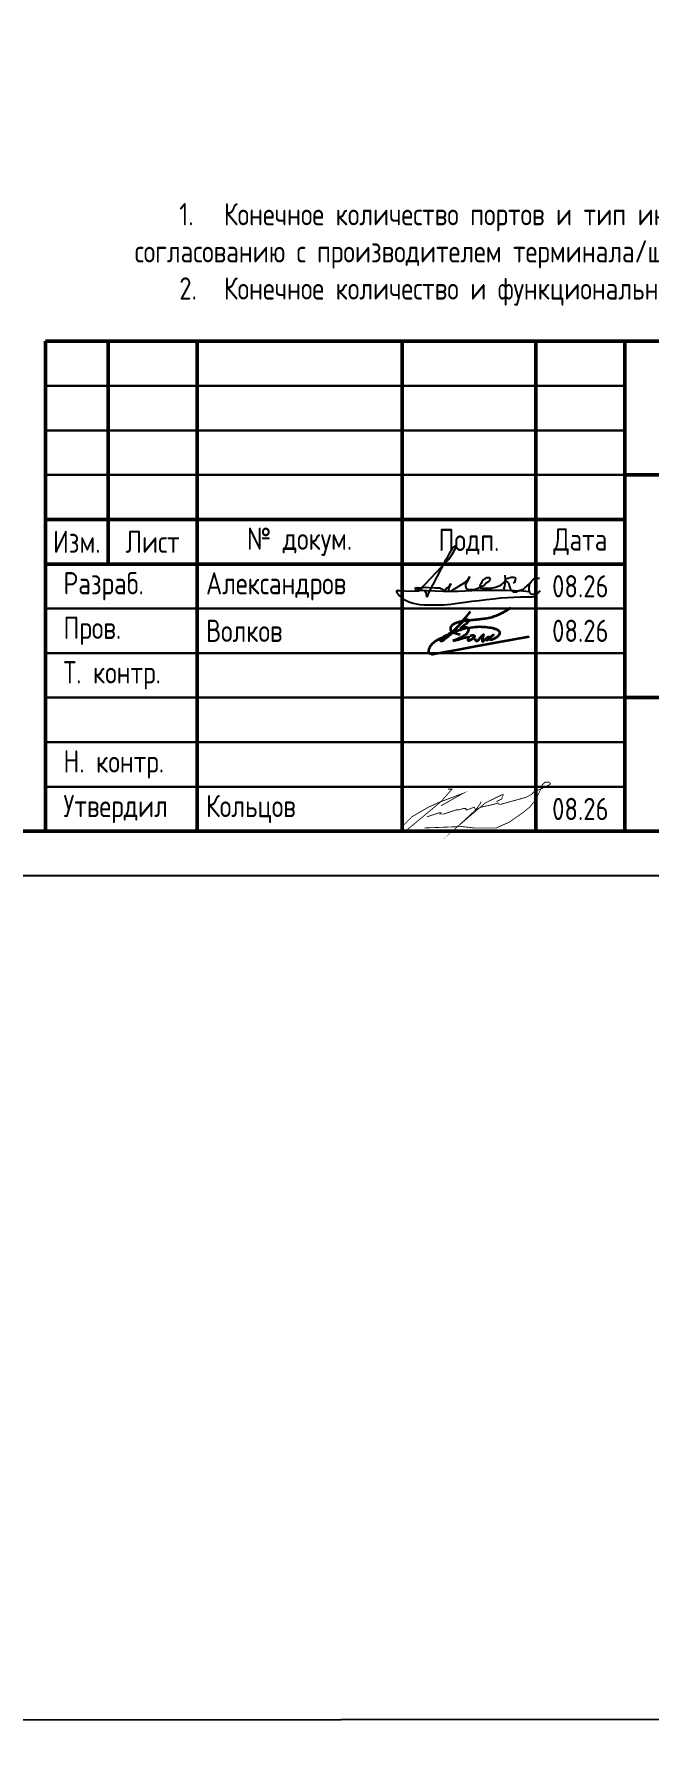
# Model space of a CAD drawing. Header units: millimetres. Extents: x -1043 to 5194, y -96 to 618.
# Drawn here: x 228.7 to 297.6, y -96 to 94.5 of the extents above; entities that cross this region are included whole.
import ezdxf

# ---------------------------------------------------------------- set-up
doc = ezdxf.new("R2010")
doc.units = ezdxf.units.MM
doc.layers.add('Подписи', color=7, linetype='Continuous')
doc.styles.add('Gost_type_A', font='GOST_A.TTF')

# ---------------------------------------------------------------- blocks, each defined once
blk = doc.blocks.new('Формат_А3')
blk.add_lwpolyline([(-420, 297), (0, 297), (0, 0), (-420, 0)], close=True)
at = {"lineweight": 50}
blk.add_lwpolyline([(-400, 292), (-5, 292), (-5, 5), (-400, 5)], close=True, dxfattribs=at)
blk = doc.blocks.new('Штамп большой нижний')
at = {"lineweight": 50}
for points in [[(-185, 55), (-178, 55), (-178, 35), (-185, 35)], [(-178, 55), (-168, 55), (-168, 35), (-178, 35)], [(-168, 55), (-145, 55), (-145, 35), (-168, 35)], [(-145, 55), (-130, 55), (-130, 35), (-145, 35)], [(-130, 55), (-120, 55), (-120, 35), (-130, 35)], [(-120, 55), (0, 55), (0, 40), (-120, 40)], [(-120, 40), (-50, 40), (-50, 15), (-120, 15)], [(-185, 35), (-178, 35), (-178, 30), (-185, 30)], [(-178, 35), (-168, 35), (-168, 30), (-178, 30)], [(-168, 35), (-145, 35), (-145, 30), (-168, 30)], [(-145, 35), (-130, 35), (-130, 30), (-145, 30)], [(-130, 35), (-120, 35), (-120, 30), (-130, 30)], [(-185, 30), (-168, 30), (-168, 0), (-185, 0)], [(-168, 30), (-145, 30), (-145, 0), (-168, 0)], [(-145, 30), (-130, 30), (-130, 0), (-145, 0)], [(-130, 30), (-120, 30), (-120, 0), (-130, 0)], [(-120, 15), (-50, 15), (-50, 0), (-120, 0)]]:
    blk.add_lwpolyline(points, close=True, dxfattribs=at)
for points in [[(-185, 55), (-178, 55), (-178, 50), (-185, 50)], [(-178, 55), (-168, 55), (-168, 50), (-178, 50)], [(-168, 55), (-145, 55), (-145, 50), (-168, 50)], [(-145, 55), (-130, 55), (-130, 50), (-145, 50)], [(-130, 55), (-120, 55), (-120, 50), (-130, 50)], [(-185, 50), (-178, 50), (-178, 45), (-185, 45)], [(-178, 50), (-168, 50), (-168, 45), (-178, 45)], [(-168, 50), (-145, 50), (-145, 45), (-168, 45)], [(-145, 50), (-130, 50), (-130, 45), (-145, 45)], [(-130, 50), (-120, 50), (-120, 45), (-130, 45)], [(-185, 45), (-178, 45), (-178, 40), (-185, 40)], [(-178, 45), (-168, 45), (-168, 40), (-178, 40)], [(-168, 45), (-145, 45), (-145, 40), (-168, 40)], [(-145, 45), (-130, 45), (-130, 40), (-145, 40)], [(-130, 45), (-120, 45), (-120, 40), (-130, 40)], [(-185, 40), (-178, 40), (-178, 35), (-185, 35)], [(-178, 40), (-168, 40), (-168, 35), (-178, 35)], [(-168, 40), (-145, 40), (-145, 35), (-168, 35)], [(-145, 40), (-130, 40), (-130, 35), (-145, 35)], [(-130, 40), (-120, 40), (-120, 35), (-130, 35)], [(-185, 30), (-168, 30), (-168, 25), (-185, 25)], [(-168, 30), (-145, 30), (-145, 25), (-168, 25)], [(-145, 30), (-130, 30), (-130, 25), (-145, 25)], [(-130, 30), (-120, 30), (-120, 25), (-130, 25)], [(-185, 25), (-168, 25), (-168, 20), (-185, 20)], [(-168, 25), (-145, 25), (-145, 20), (-168, 20)], [(-145, 25), (-130, 25), (-130, 20), (-145, 20)], [(-130, 25), (-120, 25), (-120, 20), (-130, 20)], [(-185, 20), (-168, 20), (-168, 15), (-185, 15)], [(-168, 20), (-145, 20), (-145, 15), (-168, 15)], [(-145, 20), (-130, 20), (-130, 15), (-145, 15)], [(-130, 20), (-120, 20), (-120, 15), (-130, 15)], [(-185, 15), (-168, 15), (-168, 10), (-185, 10)], [(-168, 15), (-145, 15), (-145, 10), (-168, 10)], [(-145, 15), (-130, 15), (-130, 10), (-145, 10)], [(-130, 15), (-120, 15), (-120, 10), (-130, 10)], [(-185, 10), (-168, 10), (-168, 5), (-185, 5)], [(-168, 10), (-145, 10), (-145, 5), (-168, 5)], [(-145, 10), (-130, 10), (-130, 5), (-145, 5)], [(-130, 10), (-120, 10), (-120, 5), (-130, 5)], [(-185, 5), (-168, 5), (-168, 0), (-185, 0)], [(-168, 5), (-145, 5), (-145, 0), (-168, 0)], [(-145, 5), (-130, 5), (-130, 0), (-145, 0)], [(-130, 5), (-120, 5), (-120, 0), (-130, 0)]]:
    blk.add_lwpolyline(points, close=True)
at = {"char_height": 2.5, "style": 'Gost_type_A'}
for s, insert, width, attachment_point in [('Изм.', (-181.5, 32.5), 7, 5), ('Лист', (-173, 32.5), 10, 5), ('№ докум.', (-156.5, 32.5), 23, 5), ('Подп.', (-137.5, 32.5), 15, 5), ('Дата', (-125, 32.5), 10, 5), ('\\pxl0.8;Разраб.', (-185, 27.5), 17, 4), ('\\pxl0.8;Пров.', (-185, 22.5), 17, 4), ('\\pxl0.8;Т. контр.', (-185, 17.5), 17, 4), ('\\pxl0.8;Н. контр.', (-185, 7.5), 17, 4), ('\\pxl0.8;Утвердил', (-185, 2.5), 17, 4)]:
    blk.add_mtext(s, dxfattribs=dict(at, insert=insert, width=width, attachment_point=attachment_point))
blk = doc.blocks.new('Сотрудник 7_1')
at = {"lineweight": 35}
for points in [[(5.51, 4.62), (4.98, 3.97), (4.54, 3.43), (4.18, 3.01), (3.9, 2.68), (3.67, 2.43), (3.49, 2.24), (3.34, 2.09), (3.21, 1.97), (3.08, 1.86), (2.97, 1.76), (2.86, 1.67), (2.76, 1.6), (2.67, 1.53), (2.59, 1.47), (2.52, 1.42), (2.45, 1.38), (2.4, 1.35), (2.35, 1.33), (2.31, 1.31), (2.28, 1.3), (2.25, 1.3), (2.23, 1.3), (2.21, 1.31), (2.2, 1.31), (2.19, 1.33), (2.18, 1.34), (2.18, 1.36), (2.18, 1.38), (2.18, 1.4), (2.19, 1.42), (2.2, 1.45), (2.22, 1.48), (2.25, 1.51), (2.28, 1.55), (2.32, 1.59), (2.36, 1.63), (2.42, 1.67), (2.49, 1.72), (2.56, 1.78), (2.65, 1.84), (2.75, 1.9), (2.87, 1.97), (2.99, 2.04), (3.12, 2.12), (3.25, 2.21), (3.39, 2.3), (3.53, 2.41), (3.67, 2.52), (3.81, 2.64), (3.94, 2.77), (4.07, 2.9), (4.2, 3.03), (4.32, 3.15), (4.44, 3.27), (4.55, 3.37), (4.65, 3.46), (4.74, 3.54), (4.82, 3.6), (4.9, 3.64), (4.97, 3.68), (5.03, 3.7), (5.08, 3.72), (5.13, 3.73), (5.17, 3.73), (5.21, 3.73), (5.24, 3.73), (5.26, 3.73), (5.28, 3.72), (5.3, 3.71), (5.31, 3.7), (5.32, 3.68), (5.33, 3.66), (5.33, 3.64), (5.32, 3.61), (5.32, 3.58), (5.3, 3.54), (5.28, 3.5), (5.25, 3.46), (5.21, 3.41), (5.16, 3.36), (5.1, 3.3), (5.03, 3.23), (4.96, 3.17), (4.88, 3.1), (4.8, 3.04), (4.72, 2.98), (4.65, 2.92), (4.59, 2.87), (4.53, 2.83), (4.49, 2.8), (4.46, 2.77), (4.43, 2.76), (4.42, 2.75), (4.42, 2.74), (4.43, 2.75), (4.45, 2.75), (4.49, 2.76), (4.53, 2.78), (4.58, 2.8), (4.64, 2.82), (4.7, 2.84), (4.76, 2.85), (4.83, 2.86), (4.89, 2.87), (4.95, 2.88), (5.01, 2.87), (5.06, 2.87), (5.11, 2.85), (5.15, 2.84), (5.19, 2.81), (5.22, 2.78), (5.25, 2.75), (5.27, 2.72), (5.29, 2.68), (5.3, 2.63), (5.3, 2.59), (5.3, 2.54), (5.29, 2.49), (5.27, 2.44), (5.26, 2.38), (5.23, 2.33), (5.2, 2.28), (5.17, 2.22), (5.12, 2.17), (5.07, 2.11), (5, 2.05), (4.92, 1.99), (4.83, 1.93), (4.73, 1.86), (4.6, 1.79), (4.47, 1.72), (4.31, 1.65), (4.15, 1.57), (3.96, 1.49), (3.76, 1.41), (3.54, 1.32)], [(4.39, 2), (4.09, 2.07), (3.85, 2.15), (3.67, 2.21), (3.55, 2.27), (3.46, 2.33), (3.4, 2.39), (3.37, 2.44), (3.35, 2.5), (3.33, 2.55), (3.32, 2.61), (3.31, 2.66), (3.31, 2.72), (3.31, 2.77), (3.32, 2.83), (3.34, 2.89), (3.36, 2.94), (3.39, 2.99), (3.43, 3.05), (3.48, 3.1), (3.54, 3.15), (3.6, 3.2), (3.67, 3.24), (3.74, 3.29), (3.82, 3.33), (3.91, 3.37), (4.01, 3.4), (4.11, 3.44), (4.22, 3.47), (4.34, 3.5), (4.47, 3.53), (4.62, 3.56), (4.77, 3.58), (4.93, 3.61), (5.11, 3.63), (5.29, 3.65), (5.48, 3.67), (5.67, 3.69), (5.85, 3.71), (6.04, 3.72), (6.21, 3.74), (6.38, 3.76), (6.55, 3.77), (6.71, 3.79), (6.86, 3.81), (7.02, 3.83), (7.19, 3.86), (7.36, 3.89), (7.54, 3.92), (7.74, 3.96), (7.95, 4.01), (8.19, 4.09), (8.47, 4.19), (8.78, 4.33), (9.15, 4.51), (9.57, 4.74), (10.05, 5.03)], [(6.04, 1.58), (6.05, 1.53), (6.06, 1.49), (6.06, 1.46), (6.07, 1.43), (6.09, 1.4), (6.1, 1.38), (6.12, 1.36), (6.14, 1.35), (6.16, 1.33), (6.19, 1.33), (6.22, 1.33), (6.25, 1.33), (6.28, 1.33), (6.31, 1.34), (6.34, 1.36), (6.37, 1.38), (6.4, 1.4), (6.43, 1.43), (6.46, 1.46), (6.49, 1.5), (6.52, 1.53), (6.55, 1.57), (6.58, 1.62), (6.62, 1.66), (6.65, 1.71), (6.69, 1.75), (6.73, 1.8), (6.78, 1.84), (6.82, 1.88), (6.85, 1.92), (6.89, 1.95), (6.92, 1.98), (6.95, 2.01), (6.97, 2.03), (6.98, 2.05), (7, 2.06), (7, 2.06), (7.01, 2.06), (7.01, 2.05), (7, 2.03), (7, 2), (6.99, 1.96), (6.97, 1.93), (6.96, 1.88), (6.94, 1.83), (6.93, 1.79), (6.91, 1.74), (6.9, 1.69), (6.89, 1.64), (6.88, 1.6), (6.87, 1.56), (6.86, 1.53), (6.85, 1.49), (6.84, 1.46), (6.84, 1.43), (6.84, 1.41), (6.84, 1.38), (6.84, 1.36), (6.84, 1.35), (6.84, 1.33), (6.84, 1.32), (6.85, 1.31), (6.86, 1.3), (6.86, 1.29), (6.87, 1.29), (6.88, 1.28), (6.89, 1.28), (6.9, 1.27), (6.91, 1.27), (6.92, 1.27), (6.93, 1.28), (6.95, 1.28), (6.96, 1.29), (6.97, 1.29), (6.98, 1.3), (7, 1.32), (7.03, 1.34), (7.06, 1.37), (7.1, 1.41), (7.15, 1.45), (7.21, 1.5), (7.27, 1.56), (7.34, 1.62), (7.41, 1.68), (7.48, 1.73), (7.54, 1.77), (7.58, 1.79), (7.6, 1.79), (7.61, 1.77), (7.59, 1.72), (7.57, 1.67), (7.54, 1.61), (7.5, 1.54), (7.46, 1.48), (7.43, 1.43), (7.41, 1.4), (7.4, 1.38), (7.41, 1.38), (7.42, 1.4), (7.45, 1.43), (7.49, 1.48), (7.54, 1.53), (7.6, 1.59), (7.66, 1.66), (7.73, 1.72), (7.81, 1.79), (7.88, 1.85), (7.95, 1.9), (8.01, 1.95), (8.06, 1.99), (8.09, 2.01), (8.11, 2.02), (8.1, 2.02), (8.07, 1.99), (8.03, 1.96), (7.98, 1.91), (7.92, 1.86), (7.87, 1.81), (7.81, 1.76), (7.76, 1.71), (7.73, 1.67), (7.7, 1.64), (7.68, 1.61), (7.67, 1.58), (7.67, 1.56), (7.67, 1.54), (7.68, 1.53), (7.7, 1.51), (7.71, 1.5), (7.73, 1.49), (7.75, 1.48), (7.77, 1.48), (7.8, 1.47), (7.83, 1.47), (7.87, 1.48), (7.91, 1.48), (7.96, 1.5), (8.01, 1.51), (8.07, 1.53), (8.13, 1.55), (8.19, 1.58), (8.26, 1.62), (8.33, 1.66), (8.4, 1.71), (8.48, 1.76), (8.55, 1.82), (8.63, 1.89), (8.69, 1.95), (8.75, 2.02), (8.79, 2.1), (8.82, 2.17), (8.83, 2.24), (8.81, 2.31), (8.78, 2.37), (8.72, 2.44), (8.65, 2.5), (8.56, 2.56), (8.44, 2.61), (8.31, 2.66), (8.17, 2.71), (8, 2.75), (7.83, 2.78), (7.64, 2.81), (7.44, 2.84), (7.22, 2.86), (7, 2.88), (6.77, 2.88), (6.53, 2.89), (6.29, 2.88), (6.04, 2.87), (5.79, 2.84), (5.52, 2.81), (5.25, 2.77), (4.97, 2.71), (4.68, 2.64), (4.38, 2.55), (4.06, 2.44), (3.74, 2.32), (3.42, 2.2), (3.11, 2.06), (2.8, 1.92), (2.51, 1.78), (2.25, 1.65), (2.01, 1.52), (1.8, 1.4), (1.62, 1.29), (1.47, 1.18), (1.35, 1.09), (1.24, 0.99), (1.15, 0.91), (1.08, 0.82), (1.02, 0.74), (0.97, 0.65), (0.93, 0.57), (0.89, 0.49), (0.86, 0.41), (0.84, 0.34), (0.83, 0.27), (0.82, 0.21), (0.82, 0.15), (0.83, 0.11), (0.84, 0.07), (0.85, 0.04), (0.87, 0.01), (0.89, -0.01), (0.91, -0.03), (0.94, -0.05), (0.97, -0.07), (1, -0.08), (1.03, -0.1), (1.07, -0.11), (1.1, -0.12), (1.13, -0.13), (1.17, -0.14), (1.2, -0.15), (1.24, -0.15), (1.29, -0.15), (1.47, -0.12), (1.9, -0.04), (2.7, 0.1), (3.99, 0.34), (5.91, 0.69), (8.58, 1.18), (12.12, 1.82)], [(3.54, 1.32), (4.17, 1.5), (4.63, 1.63), (4.96, 1.71), (5.17, 1.76), (5.28, 1.77), (5.33, 1.76), (5.34, 1.73), (5.32, 1.7), (5.3, 1.66), (5.28, 1.62), (5.27, 1.58), (5.26, 1.55), (5.25, 1.51), (5.24, 1.48), (5.24, 1.45), (5.24, 1.42), (5.24, 1.4), (5.25, 1.39), (5.26, 1.37), (5.27, 1.36), (5.29, 1.36), (5.31, 1.36), (5.33, 1.36), (5.35, 1.36), (5.39, 1.37), (5.42, 1.38), (5.46, 1.4), (5.49, 1.41), (5.54, 1.43), (5.58, 1.45), (5.62, 1.48), (5.67, 1.51), (5.72, 1.54), (5.76, 1.57), (5.81, 1.61), (5.85, 1.64), (5.89, 1.68), (5.93, 1.72), (5.96, 1.75), (5.99, 1.78), (6, 1.81), (6.02, 1.83), (6.02, 1.86), (6.01, 1.87), (6, 1.89), (5.98, 1.9), (5.95, 1.91), (5.91, 1.92), (5.87, 1.92), (5.81, 1.92), (5.75, 1.92), (5.69, 1.92), (5.63, 1.91), (5.57, 1.9), (5.51, 1.89), (5.46, 1.88)]]:
    blk.add_lwpolyline(points, dxfattribs=at)

msp = doc.modelspace()

# ---------------------------------------------------------------- linework, layer by layer
msp.add_lwpolyline([(-1042.57, 612), (5193.89, 618), (5193.89, -90), (-1042.57, -96)], close=True)
at = {"const_width": 0.0934}
for points in [[(275.14, 9.73), (275.6, 9.73), (274.36, 8.33), (273.43, 7.55), (271.48, 5.93), (270.36, 5), (270, 5), (270, 5.22), (270.16, 5.68), (271.09, 6.62), (272.96, 7.71), (274.36, 8.33), (276.85, 9.26), (274.36, 7.86)], [(272.8, 6.62), (273.74, 6.93), (274.2, 7.09), (274.36, 7.09), (274.2, 6.93), (274.36, 6.93), (274.67, 6.93), (276.07, 7.4), (276.38, 7.4), (276.85, 7.55), (277.16, 7.55), (277.16, 7.4), (277.32, 7.4), (278.1, 7.71), (278.25, 7.4), (278.87, 7.71), (280.28, 8.02), (280.74, 8.18), (280.9, 8.02), (281.05, 8.02), (283.86, 8.8), (284.48, 9.11), (284.79, 9.42), (285.1, 9.58), (285.57, 9.73), (286.19, 10.04), (286.5, 10.2), (286.66, 10.35), (286.5, 10.51), (286.19, 10.51), (286.04, 10.51), (285.72, 10.2), (285.57, 9.73), (284.95, 8.49), (284.32, 7.71), (283.55, 7.09), (281.99, 6), (280.9, 5.53), (280.59, 5.37), (278.1, 5.37), (276.69, 5.53), (272.49, 5.37)], [(278.87, 8.33), (278.72, 8.02), (278.25, 7.4), (276.23, 5.53), (279.34, 8.18), (281.21, 9.11), (281.37, 9.11), (281.21, 8.8), (281.21, 8.64), (280.59, 8.33)]]:
    msp.add_lwpolyline(points, dxfattribs=at)
at = {"layer": 'Подписи', "linetype": 'ByBlock'}
for p, q in [((275.41, 36.37), (275.24, 36.09)), ((275.53, 36.56), (275.41, 36.37)), ((275.61, 36.72), (275.53, 36.56)), ((275.78, 36.9), (275.61, 36.72)), ((275.61, 36.1), (275.81, 36.42)), ((275.93, 37.01), (275.78, 36.9)), ((275.81, 36.42), (276.02, 36.82)), ((276.02, 37.03), (275.93, 37.01)), ((276.02, 36.82), (276.02, 37.03)), ((271.97, 32.06), (274.47, 34.71)), ((274.39, 34.48), (272.97, 31.75)), ((274.5, 34.69), (274.39, 34.48)), ((274.47, 34.71), (275.07, 35.35)), ((274.61, 34.95), (274.5, 34.69)), ((274.81, 35.31), (274.61, 34.95)), ((274.87, 35.42), (274.81, 35.31)), ((274.98, 35.58), (274.87, 35.42)), ((275.08, 35.82), (274.98, 35.58)), ((275.07, 35.35), (275.39, 35.74)), ((275.07, 35.35), (275.36, 35.73)), ((275.07, 35.35), (275.23, 35.54)), ((275.07, 35.35), (275.23, 35.54)), ((275.07, 35.35), (275.23, 35.54)), ((275.17, 35.94), (275.08, 35.82)), ((275.15, 35.45), (275.39, 35.74)), ((275.24, 36.09), (275.17, 35.94)), ((275.23, 35.54), (275.48, 35.89)), ((275.39, 35.74), (275.52, 35.95)), ((275.48, 35.89), (275.61, 36.1)), ((272.19, 32.34), (272.6, 32.39)), ((272.6, 32.39), (273.01, 32.38)), ((275.03, 32.34), (275.27, 32.48)), ((275.45, 32.82), (275.2, 32.26)), ((275.27, 32.48), (275.42, 32.72)), ((275.42, 32.72), (275.45, 32.82)), ((275.89, 32.2), (276.74, 32.72)), ((276.74, 32.72), (277.04, 32.93)), ((277.04, 32.93), (277.4, 33.3)), ((277.36, 33.15), (277.1, 32.75)), ((277.1, 32.75), (277.1, 32.56)), ((277.1, 32.56), (277.17, 32.37)), ((277.61, 33.6), (277.36, 33.15)), ((277.4, 33.3), (277.61, 33.6)), ((278.5, 32.3), (278.79, 32.45)), ((278.76, 32.67), (278.73, 32.48)), ((278.73, 32.48), (278.77, 32.32)), ((278.86, 32.83), (278.76, 32.67)), ((278.79, 32.45), (279.19, 32.64)), ((278.95, 33), (278.86, 32.83)), ((279.08, 33.23), (278.95, 33)), ((279.31, 33.37), (279.08, 33.23)), ((279.19, 32.64), (279.43, 32.9)), ((279.49, 33.46), (279.31, 33.37)), ((279.43, 32.9), (279.71, 33.02)), ((279.83, 33.44), (279.49, 33.46)), ((279.71, 33.02), (279.91, 33.29)), ((279.91, 33.29), (279.83, 33.44)), ((280.01, 32.3), (280.48, 32.39)), ((280.48, 32.39), (280.7, 32.48)), ((280.7, 32.48), (280.96, 32.57)), ((280.96, 32.57), (281.11, 32.65)), ((281.11, 32.65), (281.48, 32.97)), ((281.5, 32.53), (281.37, 32.18)), ((281.48, 32.97), (281.61, 33.19)), ((281.52, 32.8), (281.5, 32.53)), ((281.6, 33.05), (281.52, 32.8)), ((281.61, 33.23), (281.55, 33.73)), ((281.61, 33.19), (281.6, 33.05)), ((281.61, 33.26), (281.76, 33.37)), ((281.61, 33.19), (281.61, 33.23)), ((281.61, 33.12), (281.94, 32.87)), ((281.76, 33.37), (282.24, 33.52)), ((281.94, 32.87), (282.03, 32.6)), ((282.03, 32.6), (282.09, 32.37)), ((282.24, 33.52), (282.61, 33.52)), ((282.57, 32.9), (282.46, 32.89)), ((282.62, 32.94), (282.57, 32.9)), ((282.61, 33.52), (282.73, 33.42)), ((282.69, 33.18), (282.62, 32.94)), ((282.73, 33.42), (282.69, 33.18)), ((283.78, 32.31), (284.04, 32.54)), ((284.04, 32.54), (284.33, 32.83)), ((284.25, 32.54), (284.23, 32.37)), ((284.27, 32.74), (284.25, 32.54)), ((284.33, 32.83), (284.53, 33.08)), ((284.53, 33.08), (284.74, 33.29)), ((284.74, 33.29), (284.92, 33.42)), ((284.92, 33.42), (285.13, 33.42)), ((285.13, 33.42), (285.4, 33.42)), ((269.38, 31.88), (269.48, 31.73)), ((269.46, 32.02), (269.71, 32.02)), ((269.48, 31.73), (269.69, 31.44)), ((269.69, 31.44), (270, 31.2)), ((269.71, 32.02), (270.95, 31.95)), ((270, 31.2), (270.17, 31.07)), ((270.17, 31.07), (270.45, 30.92)), ((270.45, 30.92), (270.85, 30.71)), ((270.85, 30.71), (271.23, 30.61)), ((270.95, 31.95), (271.56, 31.99)), ((271.23, 30.61), (271.58, 30.53)), ((271.42, 32.3), (271.71, 32.37)), ((271.6, 32.21), (271.42, 32.3)), ((271.5, 32.23), (271.51, 32.06)), ((271.51, 32.06), (271.62, 31.99)), ((271.58, 30.53), (271.97, 30.46)), ((272.13, 32.06), (271.6, 32.21)), ((271.62, 31.99), (271.92, 31.97)), ((271.71, 32.37), (272.19, 32.34)), ((271.84, 32.05), (274.64, 31.96)), ((271.92, 31.97), (271.97, 32.06)), ((272.55, 31.97), (272.13, 32.06)), ((272.72, 31.68), (272.55, 31.97)), ((272.78, 31.29), (272.72, 31.68)), ((272.97, 31.75), (272.78, 31.29)), ((273.01, 32.38), (273.67, 32.32)), ((273.67, 32.32), (274.24, 32.32)), ((274.27, 32.28), (274.21, 32.32)), ((274.35, 32.23), (274.27, 32.28)), ((274.52, 32.16), (274.35, 32.23)), ((274.63, 32.11), (274.52, 32.16)), ((274.64, 32.1), (274.81, 32.06)), ((274.64, 31.96), (276.3, 31.96)), ((274.67, 30.42), (275.45, 30.51)), ((274.81, 32.06), (275.03, 32.34)), ((275.2, 32.26), (275.19, 32.16)), ((275.19, 32.16), (275.2, 32.01)), ((275.2, 32.01), (275.31, 31.9)), ((275.31, 31.9), (275.65, 32.08)), ((275.45, 30.51), (276.23, 30.6)), ((275.65, 32.08), (275.89, 32.2)), ((276.23, 30.6), (277.08, 30.72)), ((276.3, 31.96), (278.6, 32.05)), ((277.08, 30.72), (277.82, 30.82)), ((277.17, 32.37), (277.26, 32.21)), ((277.26, 32.21), (277.45, 32.12)), ((277.45, 32.12), (278.22, 32.17)), ((277.82, 30.82), (278.65, 30.9)), ((278.22, 32.17), (278.5, 32.3)), ((278.6, 32.05), (281.7, 32.05)), ((278.65, 30.9), (279.48, 31.02)), ((278.77, 32.32), (278.98, 32.28)), ((278.98, 32.28), (279.1, 32.27)), ((279.1, 32.27), (279.83, 32.28)), ((279.48, 31.02), (280.2, 31.1)), ((279.83, 32.28), (280.01, 32.3)), ((280.2, 31.1), (281.09, 31.2)), ((281.09, 31.2), (283.28, 31.31)), ((281.7, 32.05), (283.55, 31.98)), ((282.09, 32.37), (282.18, 32.12)), ((282.18, 32.12), (282.33, 31.97)), ((282.33, 31.97), (282.47, 31.88)), ((282.47, 31.88), (282.79, 31.88)), ((282.79, 31.88), (283.2, 32.08)), ((283.2, 32.08), (283.64, 32.19)), ((283.28, 31.31), (283.82, 31.33)), ((283.55, 31.98), (284.26, 31.91)), ((283.64, 32.19), (283.78, 32.31)), ((283.82, 31.33), (284.22, 31.33)), ((284.23, 32.37), (284.22, 32.21)), ((284.22, 32.21), (284.22, 32.02)), ((284.22, 32.02), (284.29, 31.8)), ((284.22, 31.33), (284.63, 31.33)), ((284.29, 31.8), (284.44, 31.65)), ((284.44, 31.65), (284.63, 31.62)), ((284.63, 31.62), (284.93, 31.62)), ((284.63, 31.33), (284.82, 31.35)), ((284.82, 31.35), (285.33, 31.83)), ((284.93, 31.62), (285.33, 31.83)), ((285.33, 31.83), (285.52, 31.97)), ((271.97, 30.46), (272.44, 30.41)), ((272.44, 30.41), (272.95, 30.41)), ((272.95, 30.41), (274.67, 30.42))]:
    msp.add_line(p, q, dxfattribs=at)
at = {"layer": 'Подписи', "linetype": 'ByBlock', "lineweight": 25}
msp.add_arc((269.48, 31.92), 0.104, 79.793, 227.5165, dxfattribs=at)

# ---------------------------------------------------------------- block references
for name, p in [('Формат_А3', (420, 0)), ('Штамп большой нижний', (415, 5)), ('Сотрудник 7_1', (272.14, 25.04))]:
    msp.add_blockref(name, p)

# ---------------------------------------------------------------- texts
at = {"char_height": 2.5, "style": 'Gost_type_A'}
for s, insert, width, attachment_point in [('\\A1;\\P\\P\\pxi2,t4;1.^IКонечное количество портов и тип интерфейсов определяется проектным решением и кодом заказа терминала/шкафа, по согласованию с производителем терминала/шкафа.\\P2.^IКонечное количество и функциональное назначение электронных клавиш ИЭУ определяется типом шкафа и проектным решением.', (240, 64), 175, 7), ('Александров', (248, 32.5), 22, 4), ('08.26', (290, 32.5), 10, 5), ('Волков', (248, 27.5), 22, 4), ('08.26', (290, 27.5), 10, 5), ('Кольцов', (248, 7.5), 22, 4), ('08.26', (290, 7.5), 10, 5)]:
    msp.add_mtext(s, dxfattribs=dict(at, insert=insert, width=width, attachment_point=attachment_point))

doc.saveas('drawing.dxf')
